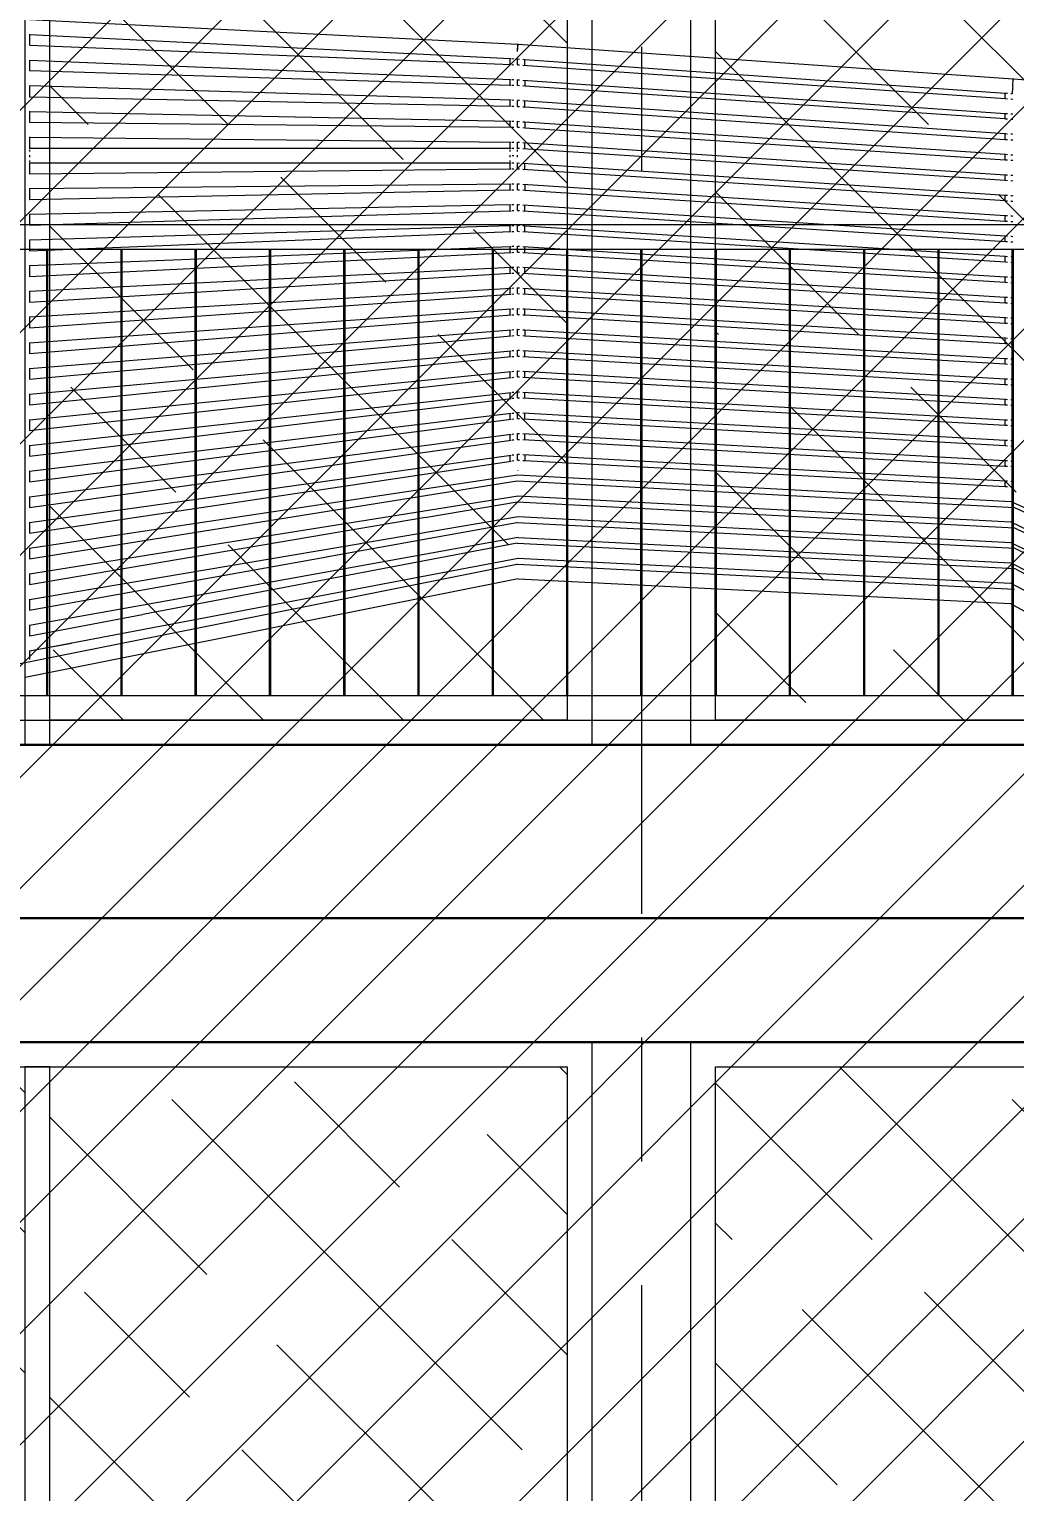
# Model space of a CAD drawing. Header units: millimetres. Extents: x 886808 to 1650903, y -1008069 to 230892.
# Drawn here: x 1035536 to 1037526, y -356518 to -353565 of the extents above; entities that cross this region are included whole.
import ezdxf

# ---------------------------------------------------------------- set-up
doc = ezdxf.new("R2010")
doc.units = ezdxf.units.MM
doc.linetypes.add('ACAD_ISO07W100', pattern=[3, 0, -3])
doc.linetypes.add('CENTER', pattern=[2, 1.25, -0.25, 0.25, -0.25])
doc.layers.get('0').update_dxf_attribs({"lineweight": 0})
for name, color, linetype, lineweight in [('0.NETMANHNHAT-0.05', 251, 'Continuous', 0), ('03- Net Cua- 153', 153, 'Continuous', 9), ('8l NET TO', 8, 'Continuous', 9), ('A-Wall', 113, 'Continuous', 30), ('A_Dim', 8, 'Continuous', 5), ('M-HVAC-CDFF', 50, 'Continuous', 5)]:
    doc.layers.add(name, color=color, linetype=linetype, lineweight=lineweight)
doc.styles.add('TIÊU ĐỀ', font='arial.ttf', dxfattribs={"height": 230})
doc.dimstyles.new('1-100', dxfattribs={"dimtxt": 230, "dimasz": 150, "dimexe": 150, "dimexo": 300, "dimgap": 90, "dimtad": 1, "dimdec": 0, "dimrnd": 5, "dimzin": 0, "dimtxsty": 'TIÊU ĐỀ', "dimblk": 'ARCHTICK', "dimcen": 100, "dimdle": 120, "dimclrd": 256, "dimclre": 256, "dimclrt": 2, "dimadec": 0, "dimazin": 0, "dimtfac": 1, "dimtdec": 0, "dimtix": 1, "dimtmove": 1, "dimatfit": 3, "dimldrblk": 'OPEN30', "dimfxl": 900, "dimtolj": 1, "dimtzin": 0, "dimlwd": 13, "dimlwe": 13, "dimarcsym": 1})

# ---------------------------------------------------------------- blocks, each defined once
blk = doc.blocks.new('Air Terminals 4 - Air Terminals 4-6275953-MẶT ĐỨNG TRỤC A-H')
at = {"layer": 'M-HVAC-CDFF'}
for p, q in [((1200, 4200), (26700, 4200)), ((26700, 4150), (1200, 4150))]:
    blk.add_line(p, q, dxfattribs=at)
blk = doc.blocks.new('_ArchTick')
at = {"color": 0, "linetype": 'ByBlock', "const_width": 0.15}
blk.add_lwpolyline([(-0.5, -0.5), (0.5, 0.5)], dxfattribs=at)
blk = doc.blocks.new('*D666')
at = {"layer": 'A_Dim', "lineweight": 13, "transparency": 16777216}
for p, q in [((1032266.8, -353350.9), (1032266.8, -353087.5)), ((1035526.8, -353410.1), (1035526.8, -353087.5)), ((1032146.8, -353237.5), (1035646.8, -353237.5))]:
    blk.add_line(p, q, dxfattribs=at)
at = {"layer": 'Defpoints', "color": 0, "transparency": 16777216}
for p in [(1035526.8, -353237.5), (1032266.8, -353650.9), (1035526.8, -353710.1)]:
    blk.add_point(p, dxfattribs=at)
at = {"layer": 'A_Dim', "lineweight": 13, "transparency": 16777216, "xscale": 150, "yscale": 150, "zscale": 150, "rotation": 180}
blk.add_blockref('_ArchTick', (1032266.8, -353237.5), dxfattribs=at)
at = {"layer": 'A_Dim', "lineweight": 13, "transparency": 16777216, "xscale": 150, "yscale": 150, "zscale": 150}
blk.add_blockref('_ArchTick', (1035526.8, -353237.5), dxfattribs=at)
at = {"layer": 'A_Dim', "color": 2, "transparency": 16777216, "insert": (1033896.8, -353030), "char_height": 230, "attachment_point": 5, "style": 'TIÊU ĐỀ'}
blk.add_mtext('\\A1;3260', dxfattribs=at)
blk = doc.blocks.new('_Open30')
at = {"color": 0, "linetype": 'ByBlock', "lineweight": -2}
for p, q in [((-1, 0.268), (0, 0)), ((0, 0), (-1, -0.268)), ((0, 0), (-1, 0))]:
    blk.add_line(p, q, dxfattribs=at)
blk = doc.blocks.new('*D668')
at = {"layer": 'A_Dim', "lineweight": 13, "transparency": 16777216}
for p, q in [((1036871.8, -353297.9), (1036871.8, -353087.5)), ((1038016.8, -353297.9), (1038016.8, -353087.5)), ((1036751.8, -353237.5), (1038136.8, -353237.5))]:
    blk.add_line(p, q, dxfattribs=at)
at = {"layer": 'Defpoints', "color": 0, "transparency": 16777216}
for p in [(1038016.8, -353237.5), (1036871.8, -353597.9), (1038016.8, -353597.9)]:
    blk.add_point(p, dxfattribs=at)
at = {"layer": 'A_Dim', "lineweight": 13, "transparency": 16777216, "xscale": 150, "yscale": 150, "zscale": 150, "rotation": 180}
blk.add_blockref('_ArchTick', (1036871.8, -353237.5), dxfattribs=at)
at = {"layer": 'A_Dim', "lineweight": 13, "transparency": 16777216, "xscale": 150, "yscale": 150, "zscale": 150}
blk.add_blockref('_ArchTick', (1038016.8, -353237.5), dxfattribs=at)
at = {"layer": 'A_Dim', "color": 2, "transparency": 16777216, "insert": (1037444.3, -353030), "char_height": 230, "attachment_point": 5, "style": 'TIÊU ĐỀ'}
blk.add_mtext('\\A1;1145', dxfattribs=at)
blk = doc.blocks.new('A$C62D649C3')
at = {"transparency": 33554636}
for p, q in [((20300.8, 6115), (21300.8, 6065)), ((20314.6, 6084.3), (20315.1, 6084.2)), ((20315.1, 6084.2), (20315.1, 6084.6)), ((20315.1, 6062.4), (20315.1, 6084.2)), ((20315.1, 6084.2), (21285.1, 6035.7)), ((20314.6, 6062.4), (21287.1, 6023.5)), ((21300.1, 6050), (21300.8, 6065)), ((21300.1, 6050), (21301.1, 6065)), ((21301, 6065), (21300.8, 6065)), ((21301.1, 6065), (21301, 6065)), ((21301.1, 6065), (22301.1, 5995)), ((20314.6, 6032.4), (21287.1, 5993.5)), ((20315.1, 6032.4), (20315.1, 6032.7)), ((20315.1, 6010.6), (20315.1, 6032.4)), ((21285.1, 6023.6), (21285.1, 6035.7)), ((21285.1, 6035.7), (21287.1, 6035.6)), ((21289.5, 6035.5), (21292.6, 6035.4)), ((21289.5, 6023.4), (21292.6, 6023.3)), ((21300.1, 6035), (21303.9, 6034.7)), ((21300.1, 6023), (21300.1, 6035)), ((21300.1, 6023), (21300.1, 6035)), ((21310.7, 6034.2), (21315.1, 6033.9)), ((21315.1, 6022), (21315.1, 6033.9)), ((21315.1, 6033.9), (22285.1, 5966)), ((20315.1, 6010.6), (20314.6, 6010.6)), ((21285.1, 5981.4), (20315.1, 6010.6)), ((21300.1, 6023), (21300.9, 6022.9)), ((21300.9, 6022.9), (21303.9, 6022.7)), ((21310.7, 6022.3), (22285.2, 5954.8)), ((22300.1, 5980), (22301.3, 5995)), ((22300.1, 5980), (22301.1, 5995)), ((22301.3, 5995), (22301.1, 5995)), ((22301.6, 5994.9), (22301.3, 5995)), ((22301.7, 5994.9), (22301.6, 5994.9)), ((22301.7, 5994.9), (23301.3, 5915)), ((21287.1, 5951.4), (20314.6, 5980.6)), ((20315.1, 5980.5), (20315.1, 5980.9)), ((20315.1, 5958.7), (20315.1, 5980.5)), ((21285.1, 5993.6), (21285.1, 5993.7)), ((21285.1, 5981.4), (21285.1, 5993.6)), ((21287.1, 5981.4), (21285.1, 5981.4)), ((21289.5, 5993.4), (21292.6, 5993.3)), ((21292.6, 5981.2), (21289.5, 5981.3)), ((21300.1, 5981), (21300.1, 5993.1)), ((21300.1, 5993), (21303.9, 5992.7)), ((21300.1, 5981), (21300.1, 5993)), ((21300.8, 5981), (21300.1, 5981)), ((21303.9, 5980.8), (21300.8, 5981)), ((21310.7, 5992.3), (22285.1, 5924.8)), ((21315.1, 5980), (21310.7, 5980.3)), ((21315.1, 5992), (21315.1, 5992)), ((21315.1, 5992), (21315.1, 5980)), ((22285.1, 5913.7), (21315.1, 5980)), ((22285.1, 5954.8), (22285.1, 5966)), ((22285.6, 5966), (22289.5, 5965.7)), ((22296.2, 5965.2), (22298.5, 5965.1)), ((22298.9, 5965), (22298.5, 5965.1)), ((22299, 5967), (22298.9, 5965.6)), ((22298.9, 5965.6), (22298.9, 5965)), ((22300.1, 5964.9), (22298.9, 5965)), ((22299.2, 5969.4), (22299, 5967)), ((22299.2, 5967), (22299.1, 5965.5)), ((22299.5, 5972.5), (22299.2, 5969.4)), ((22299.3, 5969.4), (22299.2, 5967)), ((22299.5, 5972.5), (22299.3, 5969.4)), ((22299.8, 5976.1), (22299.5, 5972.5)), ((22299.8, 5976.1), (22299.5, 5972.5)), ((22300.1, 5980), (22299.8, 5976.1)), ((22300.1, 5980), (22299.8, 5976.1)), ((20314.6, 5958.7), (21287.1, 5939.3)), ((21285.1, 5939.3), (21285.1, 5951.4)), ((21292.6, 5951.2), (21289.5, 5951.3)), ((21289.5, 5939.2), (21292.6, 5939.2)), ((21303.9, 5950.7), (21300.1, 5951)), ((21300.1, 5939), (21300.1, 5951)), ((21300.1, 5939), (21300.1, 5951)), ((21300.1, 5939), (21300.7, 5939)), ((21300.7, 5939), (21303.9, 5938.8)), ((22285.1, 5883.6), (21310.7, 5950.2)), ((21310.7, 5938.3), (21315.1, 5938)), ((21315.1, 5938), (21315.1, 5949.9)), ((21315.1, 5938), (22285.1, 5872.4)), ((22285.6, 5954.8), (22289.5, 5954.5)), ((22296.2, 5954.1), (22300.1, 5953.8)), ((20314.6, 5928.7), (21287.1, 5909.3)), ((20314.6, 5906.9), (21287.1, 5897.1)), ((20315.1, 5928.7), (20315.1, 5929.1)), ((20315.1, 5906.8), (20315.1, 5928.7)), ((21285.1, 5897.1), (21285.1, 5909.3)), ((21289.5, 5909.2), (21292.6, 5909.1)), ((21300.1, 5909), (21303.9, 5908.7)), ((21300.1, 5897), (21300.1, 5909)), ((21300.1, 5897), (21300.1, 5909)), ((21310.7, 5908.2), (21315.1, 5908)), ((21315.1, 5908), (22285.1, 5842.4)), ((21315.1, 5908), (21315.1, 5896)), ((22285.1, 5913.6), (22285.1, 5924.9)), ((22285.6, 5924.8), (22289.5, 5924.5)), ((22289.5, 5913.4), (22285.6, 5913.6)), ((22296.2, 5924.1), (22298.8, 5923.9)), ((22300.1, 5912.6), (22296.2, 5912.9)), ((22298.8, 5923.9), (22300.1, 5923.8)), ((20314.6, 5876.9), (21287.1, 5867.1)), ((20315.1, 5876.9), (20315.1, 5877.3)), ((20315.1, 5853.3), (20315.1, 5876.9)), ((21289.5, 5897.1), (21292.6, 5897.1)), ((21300.1, 5897), (21300.6, 5897)), ((21300.6, 5897), (21303.9, 5896.8)), ((21310.7, 5896.3), (21315.1, 5896)), ((21315.1, 5896), (22285.1, 5831.2)), ((22285.1, 5872.5), (22285.1, 5883.6)), ((22289.5, 5883.3), (22285.6, 5883.6)), ((22298.7, 5882.7), (22296.2, 5882.8)), ((22300.1, 5882.5), (22298.7, 5882.7)), ((20314.6, 5855), (21287.1, 5855)), ((20315.1, 5848.1), (20315.1, 5851.1)), ((21285.1, 5853.3), (21285.1, 5867.2)), ((21285.1, 5848.1), (21285.1, 5851.1)), ((21289.5, 5867.1), (21292.6, 5867.1)), ((21289.5, 5855), (21292.6, 5855)), ((21300.1, 5867), (21303.9, 5866.7)), ((21300.1, 5853.3), (21300.1, 5867)), ((21300.1, 5853.3), (21300.1, 5867)), ((21300.1, 5855), (21300.5, 5855)), ((21300.1, 5848.1), (21300.1, 5851.1)), ((21300.1, 5848.1), (21300.1, 5851.1)), ((21300.5, 5855), (21303.9, 5854.8)), ((21310.7, 5866.3), (22285.1, 5801.2)), ((21310.7, 5854.3), (22285.1, 5790)), ((21315.1, 5854), (21315.1, 5866)), ((21315.1, 5854), (21315.1, 5854)), ((22285.6, 5872.4), (22289.5, 5872.2)), ((22296.2, 5871.7), (22300.1, 5871.4)), ((20314.6, 5825), (21287.1, 5825)), ((20315.1, 5836.8), (20315.1, 5840.7)), ((20315.1, 5827.4), (20315.1, 5829.9)), ((20315.1, 5803.1), (20315.1, 5825.7)), ((21285.1, 5836.8), (21285.1, 5840.7)), ((21285.1, 5827.4), (21285.1, 5829.9)), ((21285.1, 5812.8), (21285.1, 5825.7)), ((21289.5, 5840), (21292.6, 5840)), ((21289.5, 5825), (21292.6, 5825)), ((21300.1, 5836.8), (21300.1, 5840.7)), ((21300.1, 5836.8), (21300.1, 5840.7)), ((21300.1, 5840), (21300.4, 5840)), ((21300.1, 5825), (21303.9, 5824.7)), ((21300.1, 5812.9), (21300.1, 5825)), ((21300.1, 5813), (21300.1, 5825)), ((21310.7, 5824.3), (22285.2, 5760)), ((21315.1, 5812), (21315.1, 5824)), ((22285.1, 5831.2), (22285.1, 5842.4)), ((22285.1, 5831.2), (22285.1, 5831.2)), ((22285.6, 5842.3), (22289.5, 5842.1)), ((22285.6, 5831.2), (22289.5, 5830.9)), ((22296.2, 5841.6), (22298.5, 5841.5)), ((22296.2, 5830.5), (22300.1, 5830.2)), ((22298.5, 5841.5), (22300.1, 5841.3)), ((20314.6, 5803.1), (20315.1, 5803.1)), ((20315.1, 5803.1), (21285.1, 5812.8)), ((21285.1, 5812.8), (21287.1, 5812.8)), ((21289.5, 5812.9), (21292.6, 5812.9)), ((21300.1, 5813), (21300.4, 5813)), ((21300.4, 5813), (21303.9, 5812.7)), ((21310.7, 5812.3), (22285.1, 5748.8)), ((21315.1, 5811.9), (21315.1, 5812)), ((22285.1, 5789.9), (22285.1, 5801.2)), ((22285.6, 5801.1), (22289.5, 5800.9)), ((22285.6, 5790), (22289.5, 5789.7)), ((22296.2, 5800.4), (22298.4, 5800.3)), ((22296.2, 5789.3), (22300.1, 5789)), ((22298.4, 5800.3), (22300.1, 5800)), ((20314.6, 5773.2), (21287.1, 5782.9)), ((20315.1, 5773.2), (20315.1, 5773.6)), ((20315.1, 5751.2), (20315.1, 5773.2)), ((20315.1, 5751.2), (21285.1, 5770.6)), ((21285.1, 5770.6), (21285.1, 5782.9)), ((21285.1, 5770.6), (21287.1, 5770.7)), ((21289.5, 5782.9), (21292.6, 5783)), ((21289.5, 5770.7), (21292.6, 5770.8)), ((21300.1, 5783), (21303.9, 5782.8)), ((21300.1, 5770.9), (21300.1, 5783)), ((21300.1, 5770.9), (21300.1, 5783)), ((21300.1, 5770.9), (21300.4, 5770.9)), ((21300.4, 5770.9), (21303.9, 5770.7)), ((21310.7, 5782.3), (22285.2, 5718.8)), ((21310.7, 5770.3), (21315.1, 5769.9)), ((21315.1, 5782), (21315.1, 5769.9)), ((21315.1, 5769.9), (22285.1, 5707.5)), ((22285.1, 5748.7), (22285.1, 5760)), ((22285.6, 5759.9), (22289.5, 5759.7)), ((22296.2, 5759.2), (22298.3, 5759.1)), ((22298.3, 5759.1), (22300.1, 5758.8)), ((20314.6, 5751.2), (20315.1, 5751.2)), ((20314.6, 5721.4), (21287.1, 5740.8)), ((20314.6, 5699.3), (21287.1, 5728.5)), ((21285.1, 5728.4), (21285.1, 5740.8)), ((21289.5, 5740.9), (21292.6, 5740.9)), ((21289.5, 5728.6), (21292.6, 5728.7)), ((21300.1, 5741.1), (21303.9, 5740.8)), ((21300.1, 5728.9), (21300.1, 5741.1)), ((21300.1, 5728.9), (21300.1, 5741.1)), ((21300.1, 5728.9), (21300.4, 5728.9)), ((21300.4, 5728.9), (21303.9, 5728.7)), ((21310.7, 5740.4), (22285.3, 5677.6)), ((21310.7, 5728.2), (22285.3, 5666.2)), ((21315.1, 5728), (21315.1, 5740.1)), ((22285.6, 5748.7), (22289.5, 5748.5)), ((22296.2, 5748), (22300.1, 5747.8)), ((20315.1, 5721.4), (20315.1, 5721.8)), ((20315.1, 5699.3), (20315.1, 5721.4)), ((20315.1, 5669.6), (21285.1, 5698.7)), ((21285.1, 5686.3), (21285.1, 5698.7)), ((21285.1, 5698.7), (21287.1, 5698.7)), ((21289.5, 5698.8), (21292.6, 5698.9)), ((21300.1, 5699.1), (21303.9, 5698.8)), ((21300.1, 5686.9), (21300.1, 5699.1)), ((21300.1, 5686.9), (21300.1, 5699.1)), ((22285.1, 5707.5), (22285.1, 5718.8)), ((22285.1, 5707.5), (22285.1, 5707.5)), ((22285.6, 5718.8), (22289.5, 5718.5)), ((22285.6, 5707.5), (22289.5, 5707.2)), ((22296.2, 5718.1), (22298.1, 5717.9)), ((22296.2, 5706.8), (22300.1, 5706.5)), ((22298.1, 5717.9), (22300.1, 5717.6)), ((20314.6, 5647.5), (21287.1, 5686.4)), ((20314.6, 5669.6), (20315.1, 5669.6)), ((20315.1, 5669.6), (20315.1, 5669.9)), ((20315.1, 5647.5), (20315.1, 5669.6)), ((21289.5, 5686.5), (21292.6, 5686.6)), ((21300.1, 5686.9), (21300.3, 5686.9)), ((21300.3, 5686.9), (21303.9, 5686.7)), ((21310.7, 5698.4), (21315.1, 5698.2)), ((21310.7, 5686.3), (22285.3, 5625.1)), ((21315.1, 5686), (21315.1, 5698.2)), ((21315.1, 5698.2), (22285.1, 5636.5)), ((22285.1, 5666.3), (22285.1, 5677.6)), ((22285.6, 5677.6), (22289.5, 5677.3)), ((22296.2, 5676.9), (22298, 5676.8)), ((22298, 5676.8), (22300.1, 5676.3)), ((20314.6, 5595.7), (21287.1, 5644.3)), ((20315.1, 5617.7), (21285.1, 5656.5)), ((21285.1, 5644.2), (21285.1, 5656.5)), ((21285.1, 5656.5), (21287.1, 5656.5)), ((21289.5, 5656.6), (21292.6, 5656.8)), ((21289.5, 5644.4), (21292.6, 5644.6)), ((21300.1, 5645), (21300.1, 5657.1)), ((21300.1, 5657), (21303.9, 5656.8)), ((21300.1, 5645), (21300.1, 5657)), ((21300.1, 5645), (21300.2, 5645)), ((21300.2, 5645), (21303.9, 5644.7)), ((21310.7, 5656.4), (22285.1, 5595.2)), ((21310.7, 5644.3), (22285.2, 5583.9)), ((21315.1, 5644.1), (21315.1, 5656.1)), ((21315.1, 5656.1), (21315.1, 5656.1)), ((22285.6, 5666.2), (22289.5, 5666)), ((22296.2, 5665.6), (22300.1, 5665.3)), ((20314.6, 5617.6), (20315.1, 5617.7)), ((20314.6, 5565.8), (21287.1, 5614.4)), ((20315.1, 5617.7), (20315.1, 5618.1)), ((20315.1, 5595.7), (20315.1, 5617.7)), ((21285.1, 5602.1), (21285.1, 5614.3)), ((21289.5, 5614.5), (21292.6, 5614.7)), ((21300.1, 5603), (21300.1, 5615.1)), ((21300.1, 5615), (21303.9, 5614.8)), ((21300.1, 5603), (21300.1, 5615)), ((21310.7, 5614.4), (22285.1, 5553.9)), ((21315.1, 5602.1), (21315.1, 5614.1)), ((21315.1, 5614.1), (21315.1, 5614.1)), ((22285.1, 5625.1), (22285.1, 5636.5)), ((22285.6, 5636.4), (22289.5, 5636.2)), ((22285.6, 5625.1), (22289.5, 5624.8)), ((22296.2, 5635.7), (22297.8, 5635.6)), ((22296.2, 5624.4), (22300.1, 5624.2)), ((22297.8, 5635.6), (22300.1, 5635.1)), ((20314.6, 5543.9), (21287.1, 5602.2)), ((21289.5, 5602.4), (21292.6, 5602.6)), ((21300.1, 5603), (21300.1, 5603)), ((21300.1, 5603), (21303.9, 5602.8)), ((21310.7, 5602.4), (22285.2, 5542.7)), ((22285.1, 5583.9), (22285.1, 5595.2)), ((22285.6, 5595.2), (22289.5, 5594.9)), ((22285.6, 5583.9), (22289.5, 5583.6)), ((22296.2, 5594.5), (22297.8, 5594.4)), ((22296.2, 5583.2), (22300.1, 5583)), ((22297.8, 5594.4), (22300.1, 5593.8)), ((20314.6, 5513.9), (21287.1, 5572.2)), ((20314.6, 5492), (21287.1, 5560.1)), ((20315.1, 5565.8), (20315.1, 5566.2)), ((20315.1, 5543.9), (20315.1, 5565.8)), ((21285.1, 5560), (21285.1, 5572.1)), ((21289.5, 5572.4), (21292.6, 5572.5)), ((21289.5, 5560.3), (21292.6, 5560.5)), ((21300.1, 5561), (21300.1, 5573.1)), ((21300.1, 5573), (21303.9, 5572.8)), ((21300.1, 5561), (21300.1, 5573)), ((21300.1, 5561), (21303.9, 5560.8)), ((21310.7, 5572.3), (22285.1, 5512.7)), ((21310.7, 5560.4), (22285.1, 5501.5)), ((21315.1, 5560.1), (21315.1, 5572.1)), ((21315.1, 5572.1), (21315.1, 5572.1)), ((22285.1, 5542.7), (22285.1, 5554)), ((22285.6, 5553.9), (22289.5, 5553.7)), ((22296.2, 5553.3), (22297.7, 5553.2)), ((22297.7, 5553.2), (22300.1, 5552.5)), ((20314.6, 5462), (21287.1, 5530.1)), ((21285.1, 5517.8), (21285.1, 5529.9)), ((21289.5, 5530.2), (21292.6, 5530.4)), ((21300.1, 5531), (21300.1, 5531)), ((21300.1, 5531), (21303.9, 5530.7)), ((21300.1, 5519), (21300.1, 5531)), ((21300.1, 5519), (21300.1, 5531)), ((21310.7, 5530.3), (21315.1, 5530.1)), ((21315.1, 5530.1), (22285.1, 5471.5)), ((21315.1, 5518.1), (21315.1, 5530.1)), ((22285.6, 5542.7), (22289.5, 5542.5)), ((22296.2, 5542), (22300.1, 5541.8)), ((20314.6, 5440.2), (21287.1, 5518)), ((20315.1, 5513.9), (20315.1, 5514.4)), ((20315.1, 5492.1), (20315.1, 5513.9)), ((21289.5, 5518.2), (21292.6, 5518.4)), ((21300.1, 5519), (21303.9, 5518.8)), ((21310.7, 5518.4), (21315.1, 5518.1)), ((21315.1, 5518.1), (22285.1, 5460.3)), ((22285.1, 5501.5), (22285.1, 5512.8)), ((22285.6, 5512.7), (22289.5, 5512.4)), ((22285.6, 5501.5), (22289.5, 5501.3)), ((22296.2, 5512), (22297.6, 5511.9)), ((22296.2, 5500.9), (22300.1, 5500.6)), ((22297.6, 5511.9), (22300.1, 5511.2)), ((20314.6, 5410.1), (21287.1, 5487.9)), ((20314.6, 5388.4), (21287.1, 5475.9)), ((20315.1, 5462), (20315.1, 5462.5)), ((21285.1, 5475.7), (21285.1, 5487.8)), ((21289.5, 5488.1), (21292.6, 5488.4)), ((21289.5, 5476.1), (21292.6, 5476.4)), ((21300.1, 5489), (21300.2, 5489)), ((21300.1, 5477), (21300.1, 5489)), ((21300.1, 5477), (21300.1, 5489)), ((21300.1, 5477), (21303.9, 5476.8)), ((21300.2, 5489), (21303.9, 5488.7)), ((21310.7, 5488.3), (21315.1, 5488.1)), ((21310.7, 5476.4), (21315.1, 5476.1)), ((21315.1, 5488.1), (22285.1, 5430.3)), ((21315.1, 5488.1), (21315.1, 5476.1)), ((21315.1, 5476.1), (22285.1, 5419.1)), ((22285.1, 5460.3), (22285.1, 5471.5)), ((22285.1, 5471.5), (22285.1, 5471.5)), ((22285.6, 5471.5), (22289.5, 5471.2)), ((22296.2, 5470.8), (22297.4, 5470.7)), ((22297.4, 5470.7), (22300.1, 5469.9)), ((20314.6, 5358.2), (21287.1, 5445.8)), ((20314.6, 5336.5), (21287.1, 5433.8)), ((20315.1, 5440.2), (20315.1, 5462)), ((21285.1, 5433.2), (21285.1, 5445.6)), ((21289.5, 5446), (21292.6, 5446.3)), ((21289.5, 5434), (21292.6, 5434.3)), ((21300.1, 5446.9), (21300.3, 5447)), ((21300.1, 5435), (21300.1, 5446.9)), ((21300.1, 5435), (21300.1, 5446.9)), ((21300.1, 5435), (21303.9, 5434.8)), ((21300.3, 5447), (21303.9, 5446.7)), ((21310.7, 5446.4), (22285.1, 5389.1)), ((21310.7, 5434.4), (22285.1, 5377.9)), ((21315.1, 5434.1), (21315.1, 5446.1)), ((21315.1, 5434.1), (21315.1, 5434.1)), ((22285.6, 5460.3), (22289.5, 5460.1)), ((22296.2, 5459.7), (22300.1, 5459.4)), ((20314.6, 5306.4), (21287.1, 5403.6)), ((20315.1, 5410.2), (20315.1, 5410.6)), ((20315.1, 5388.4), (20315.1, 5410.2)), ((21285.1, 5391.4), (21285.1, 5403.4)), ((21289.5, 5403.9), (21292.6, 5404.2)), ((21300.1, 5404.9), (21300.4, 5405)), ((21300.1, 5392.9), (21300.1, 5404.9)), ((21300.1, 5393), (21300.1, 5404.9)), ((21300.4, 5405), (21303.9, 5404.8)), ((21310.7, 5404.4), (22285.1, 5347.9)), ((21315.1, 5392.1), (21315.1, 5404.1)), ((22285.1, 5419.1), (22285.1, 5430.3)), ((22285.1, 5419.1), (22285.1, 5419.1)), ((22285.6, 5430.2), (22289.5, 5430)), ((22285.6, 5419.1), (22289.5, 5418.8)), ((22296.2, 5429.6), (22297.3, 5429.5)), ((22296.2, 5418.5), (22300.1, 5418.2)), ((22297.3, 5429.5), (22300.1, 5428.6)), ((20314.6, 5284.7), (21287.1, 5391.6)), ((21289.5, 5391.9), (21292.6, 5392.3)), ((21300.1, 5393), (21303.9, 5392.8)), ((21310.7, 5392.4), (22285.1, 5336.7)), ((21315.1, 5392.1), (21315.1, 5392.1)), ((22285.1, 5377.8), (22285.1, 5389.1)), ((22285.6, 5389), (22289.5, 5388.8)), ((22285.6, 5377.9), (22289.5, 5377.6)), ((22296.2, 5388.4), (22297.1, 5388.3)), ((22296.2, 5377.2), (22300.1, 5377)), ((22297.1, 5388.3), (22300.1, 5387.3)), ((20314.6, 5254.5), (21287.1, 5361.5)), ((20314.6, 5232.8), (21287.1, 5349.5)), ((20315.1, 5358.3), (20315.1, 5358.8)), ((20315.1, 5336.2), (20315.1, 5358.3)), ((21285.1, 5349.3), (21285.1, 5361.3)), ((21289.5, 5361.8), (21292.6, 5362.1)), ((21289.5, 5349.8), (21292.6, 5350.2)), ((21300.1, 5362.9), (21300.5, 5363)), ((21300.1, 5350.9), (21300.1, 5362.9)), ((21300.1, 5351), (21300.1, 5362.9)), ((21300.1, 5351), (21303.9, 5350.8)), ((21300.5, 5363), (21303.9, 5362.8)), ((21310.7, 5362.4), (22285.2, 5306.6)), ((21310.7, 5350.4), (22285.1, 5295.4)), ((21315.1, 5350.1), (21315.1, 5362.1)), ((21315.1, 5350.1), (21315.1, 5350.1)), ((22285.1, 5336.6), (22285.1, 5347.9)), ((22285.6, 5347.8), (22289.5, 5347.6)), ((22296.2, 5347.2), (22297, 5347.2)), ((22297, 5347.2), (22300.1, 5346.1)), ((20314.6, 5202.7), (21287.1, 5319.4)), ((21285.1, 5307.1), (21285.1, 5319.1)), ((21289.5, 5319.6), (21292.6, 5320)), ((21300.1, 5320.9), (21300.6, 5321)), ((21300.1, 5308.9), (21300.1, 5320.9)), ((21300.1, 5309), (21300.1, 5320.9)), ((21300.6, 5321), (21303.9, 5320.8)), ((21310.7, 5320.4), (22285.2, 5265.5)), ((21315.1, 5308.1), (21315.1, 5320.2)), ((22285.6, 5336.6), (22289.5, 5336.4)), ((22296.2, 5336), (22300.1, 5335.8)), ((20314.6, 5181), (21287.1, 5307.4)), ((20315.1, 5306.4), (20315.1, 5307)), ((20315.1, 5284.7), (20315.1, 5306.4)), ((21289.5, 5307.7), (21292.6, 5308.1)), ((21300.1, 5309), (21303.9, 5308.8)), ((21310.7, 5308.4), (22285.1, 5254.2)), ((21315.1, 5308.1), (21315.1, 5308.1)), ((22285.1, 5295.4), (22285.1, 5306.7)), ((22285.6, 5306.6), (22289.5, 5306.4)), ((22285.6, 5295.4), (22289.5, 5295.2)), ((22296.2, 5306), (22296.9, 5306)), ((22296.2, 5294.8), (22300.1, 5294.6)), ((22296.9, 5306), (22300.1, 5304.8)), ((20314.6, 5150.8), (21287.1, 5277.2)), ((20314.6, 5129.1), (21287.1, 5265.3)), ((21285.1, 5265), (21285.1, 5277)), ((21289.5, 5277.5), (21292.6, 5277.9)), ((21289.5, 5265.6), (21292.6, 5266)), ((21300.1, 5278.9), (21300.7, 5279)), ((21300.1, 5266.9), (21300.1, 5278.9)), ((21300.1, 5266.9), (21300.1, 5278.9)), ((21300.1, 5266.9), (21303.9, 5266.7)), ((21300.7, 5279), (21303.9, 5278.8)), ((21310.7, 5278.4), (22285.2, 5224.3)), ((21310.7, 5266.4), (22285.1, 5213)), ((21315.1, 5266.1), (21315.1, 5278.2)), ((21315.1, 5266.1), (21315.1, 5266.1)), ((22285.1, 5254.1), (22285.1, 5265.5)), ((22285.6, 5265.4), (22289.5, 5265.2)), ((22296.2, 5264.8), (22296.7, 5264.8)), ((22296.7, 5264.8), (22300.1, 5263.5)), ((20314.6, 5098.9), (21287.1, 5235.1)), ((20315.1, 5254.6), (20315.1, 5255.1)), ((20315.1, 5232.9), (20315.1, 5254.6)), ((20315.1, 5232.8), (20315.1, 5232.9)), ((21285.1, 5222.7), (21285.1, 5234.8)), ((21289.5, 5235.4), (21292.6, 5235.9)), ((21300.1, 5236.9), (21300.8, 5237)), ((21300.1, 5224.9), (21300.1, 5236.9)), ((21300.1, 5224.9), (21300.1, 5236.9)), ((21300.8, 5237), (21303.9, 5236.8)), ((21310.7, 5236.5), (22285.3, 5183.1)), ((21315.1, 5236.2), (21315.1, 5224.1)), ((22285.6, 5254.2), (22289.5, 5254)), ((22296.2, 5253.6), (22300.1, 5253.4)), ((20314.6, 5077.3), (21287.1, 5223.1)), ((20315.1, 5202.7), (20315.1, 5203.3)), ((20315.1, 5181), (20315.1, 5202.7)), ((21289.5, 5223.5), (21292.6, 5224)), ((21300.1, 5224.9), (21303.9, 5224.7)), ((21300.3, 5204.6), (21300.3, 5203.7)), ((21310.7, 5224.4), (21315.1, 5224.1)), ((21315.1, 5224.1), (22285.1, 5171.7)), ((22285.1, 5212.9), (22285.1, 5224.3)), ((22285.6, 5224.2), (22289.5, 5224)), ((22285.6, 5212.9), (22289.5, 5212.7)), ((22296.2, 5223.6), (22296.6, 5223.6)), ((22296.2, 5212.4), (22300.1, 5212.1)), ((22296.6, 5223.6), (22300.1, 5222.2)), ((20314.6, 5047.1), (21299.8, 5194.9)), ((20314.6, 5025.4), (21299.1, 5183)), ((20315.1, 5181), (20315.1, 5181)), ((21295.8, 5182.4), (21299.1, 5183)), ((21299.1, 5183), (22303.9, 5129.5)), ((21299.8, 5194.9), (22296.8, 5141.1)), ((22285.1, 5171.7), (22285.1, 5183.1)), ((22285.6, 5183), (22289.5, 5182.8)), ((22285.6, 5171.7), (22289.5, 5171.5)), ((22296.2, 5182.5), (22296.5, 5182.5)), ((22296.2, 5171.1), (22300.1, 5170.9)), ((22296.5, 5182.5), (22300.1, 5180.9)), ((20315.1, 5150.9), (20315.1, 5151.5)), ((20315.1, 5129.2), (20315.1, 5150.9)), ((21113.1, 5109.3), (21299, 5140.9)), ((21170, 5132.1), (21301, 5153)), ((21299.4, 5140.9), (21299, 5140.9)), ((21299.4, 5140.9), (22304, 5088.3)), ((21301, 5153), (22296.2, 5100.1)), ((22296.8, 5141.1), (23285.6, 4690.2)), ((20314.6, 4995.2), (21170.9, 5132.2)), ((20314.6, 4973.6), (21114.1, 5109.5)), ((20315.1, 5129.1), (20315.1, 5129.2)), ((20981.7, 5056.8), (21301.1, 5111.1)), ((21301.1, 5111.1), (22296.1, 5058.9)), ((22303.9, 5129.5), (23285.6, 4663.4)), ((20315.1, 5099), (20315.1, 5099.6)), ((20315.1, 5077.2), (20315.1, 5099)), ((20913.7, 5029.6), (21298.9, 5098.9)), ((21299.3, 5099), (21298.9, 5098.9)), ((21299.3, 5099), (22304.1, 5047.1)), ((22296.2, 5100.1), (23285.6, 4630.3)), ((22304, 5088.3), (23285.6, 4603.8)), ((20314.6, 4943.3), (20982.6, 5056.9)), ((21299.2, 5057), (20543.1, 4913.3)), ((20776.2, 4974.6), (21301.2, 5069.1)), ((21299.2, 5057), (22304.1, 5005.9)), ((21301, 5069), (22296.1, 5017.7)), ((22296.1, 5058.9), (23285.6, 4570.5)), ((20314.6, 4921.7), (20914.8, 5029.8)), ((20315.1, 5047.2), (20315.1, 5047.8)), ((20315.1, 5025.5), (20315.1, 5047.2)), ((20315.1, 4839.7), (21301.3, 5027.1)), ((20315.1, 5025.5), (20315.1, 5025.5)), ((21300.9, 5027), (22296, 4976.5)), ((22304.1, 5047.1), (23285.6, 4544.2)), ((20285.1, 4812.2), (21298.8, 5014.9)), ((20315.1, 4995.3), (20315.1, 4995.9)), ((20315.1, 4973.7), (20315.1, 4995.3)), ((21299.2, 5014.9), (21298.8, 5014.9)), ((21299.2, 5014.9), (22304, 4964.7)), ((22296.1, 5017.7), (23285.6, 4510.7)), ((22304.1, 5005.9), (23285.6, 4484.6)), ((21301.4, 4985.1), (20305.8, 4785.9)), ((20314.6, 4891.5), (20777.3, 4974.8)), ((20315.1, 4973.6), (20315.1, 4973.7)), ((21301.4, 4985.1), (22295.7, 4935.3)), ((22296, 4976.5), (23285.6, 4450.8)), ((20315.1, 4943.4), (20315.1, 4944.1)), ((20315.1, 4921.8), (20315.1, 4943.4)), ((22295.7, 4935.3), (23291, 4387.9)), ((20315.1, 4870), (20542.8, 4913.3)), ((20315.1, 4891.6), (20315.1, 4892.2)), ((20315.1, 4870), (20315.1, 4891.6)), ((20314.6, 4869.9), (20315.1, 4870)), ((20314.6, 4839.6), (20398.9, 4855.6)), ((20315.1, 4839.7), (20315.1, 4840.4)), ((20315.1, 4822.1), (20315.1, 4839.7))]:
    blk.add_line(p, q, dxfattribs=at)

msp = doc.modelspace()

# ---------------------------------------------------------------- hatches: boundary and pattern name
at = {"layer": 'A_Dim', "transparency": 33554457}
h = msp.add_hatch(dxfattribs=at)
h.set_pattern_fill('ANSI31', color=256, scale=50)
h.paths.add_polyline_path([(1057771.5, -351410.1), (1012052.5, -351410.1), (1012052.5, -360423), (1057771.5, -360423)])
at = {"layer": 'A_Dim', "transparency": 33554534}
h = msp.add_hatch(dxfattribs=at)
h.set_pattern_fill('GOST_WOOD', color=256, scale=100, angle=45)
h.set_pattern_definition([(135, (-719101.95, -236661.1), (424.26407, 424.26407), [1000, -200]), (135, (-718819.1, -236661.1), (424.26407, 424.26407), [600, -150, 300, -150]), (135, (-718465.55, -236731.8), (424.26407, 424.26407), [1000, -200])])
h.paths.add_polyline_path([(1047371.8, -351860.1), (1045951.6, -351860.1), (1046640.2, -352360.1), (1047371.8, -352360.1)])
h.paths.add_polyline_path([(1047371.8, -352410.1), (1045896.7, -352410.1), (1045896.7, -354960.1), (1047371.8, -354960.1)])
h.paths.add_polyline_path([(1044196.9, -352410.1), (1042671.8, -352410.1), (1042671.8, -354960.1), (1044196.9, -354960.1)])
h.paths.add_polyline_path([(1028121.8, -352410.1), (1026796.8, -352410.1), (1026796.8, -354960.1), (1028121.8, -354960.1)])
h.paths.add_polyline_path([(1026746.8, -352410.1), (1025421.8, -352410.1), (1025421.8, -354960.1), (1026746.8, -354960.1)])
h.paths.add_polyline_path([(1021071.8, -352410.1), (1019771.8, -352410.1), (1019771.8, -354960.1), (1021071.8, -354960.1)])
h.paths.add_polyline_path([(1021121.8, -354960.1), (1022421.8, -354960.1), (1022421.8, -352410.1), (1021121.8, -352410.1)])
h.paths.add_polyline_path([(1023771.8, -352410.1), (1022471.8, -352410.1), (1022471.8, -354960.1), (1023771.8, -354960.1)])
h.paths.add_polyline_path([(1025121.8, -352410.1), (1023821.8, -352410.1), (1023821.8, -354960.1), (1025121.8, -354960.1)])
h.paths.add_polyline_path([(1029546.8, -354960.1), (1030871.8, -354960.1), (1030871.8, -352410.1), (1029546.8, -352410.1)])
h.paths.add_polyline_path([(1029496.8, -352410.1), (1028171.8, -352410.1), (1028171.8, -354960.1), (1029496.8, -354960.1)])
h.paths.add_polyline_path([(1031171.8, -352410.1), (1031171.8, -354960.1), (1032216.8, -354960.1), (1032216.8, -352410.1)])
h.paths.add_polyline_path([(1036621.8, -352410.1), (1035576.8, -352410.1), (1035576.8, -354960.1), (1036621.8, -354960.1)])
h.paths.add_polyline_path([(1036921.8, -354960.1), (1037966.8, -354960.1), (1037966.8, -352410.1), (1036921.8, -352410.1)])
h.paths.add_polyline_path([(1041326.8, -354960.1), (1042371.8, -354960.1), (1042371.8, -352410.1), (1041326.8, -352410.1)])
h.paths.add_polyline_path([(1045846.7, -351860.1), (1044246.9, -351860.1), (1044246.9, -352360.1), (1045846.7, -352360.1)])
h.paths.add_polyline_path([(1046257.6, -351860.1), (1045896.7, -351860.1), (1045896.7, -352360.1), (1046640.2, -352360.1)])
h.paths.add_polyline_path([(1044196.9, -351860.1), (1042671.8, -351860.1), (1042671.8, -352360.1), (1044196.9, -352360.1)])
h.paths.add_polyline_path([(1042371.8, -351860.1), (1041326.8, -351860.1), (1041326.8, -352360.1), (1042371.8, -352360.1)])
h.paths.add_polyline_path([(1041276.8, -351860.1), (1038016.8, -351860.1), (1038016.8, -352360.1), (1041276.8, -352360.1)])
h.paths.add_polyline_path([(1037966.8, -351860.1), (1036921.8, -351860.1), (1036921.8, -352360.1), (1037966.8, -352360.1)])
h.paths.add_polyline_path([(1036621.8, -351860.1), (1035576.8, -351860.1), (1035576.8, -352360.1), (1036621.8, -352360.1)])
h.paths.add_polyline_path([(1035526.8, -351860.1), (1032266.8, -351860.1), (1032266.8, -352360.1), (1035526.8, -352360.1)])
h.paths.add_polyline_path([(1032216.8, -351860.1), (1031171.8, -351860.1), (1031171.8, -352360.1), (1032216.8, -352360.1)])
h.paths.add_polyline_path([(1030871.8, -351860.1), (1029546.8, -351860.1), (1029546.8, -352360.1), (1030871.8, -352360.1)])
h.paths.add_polyline_path([(1029496.8, -351860.1), (1028171.8, -351860.1), (1028171.8, -352360.1), (1029496.8, -352360.1)])
h.paths.add_polyline_path([(1028121.8, -351860.1), (1026796.8, -351860.1), (1026796.8, -352360.1), (1028121.8, -352360.1)])
h.paths.add_polyline_path([(1026746.8, -351860.1), (1025421.8, -351860.1), (1025421.8, -352360.1), (1026746.8, -352360.1)])
h.paths.add_polyline_path([(1025121.8, -351860.1), (1023821.8, -351860.1), (1023821.8, -352360.1), (1025121.8, -352360.1)])
h.paths.add_polyline_path([(1023771.8, -351860.1), (1022471.8, -351860.1), (1022471.8, -352360.1), (1023771.8, -352360.1)])
h.paths.add_polyline_path([(1022421.8, -351860.1), (1021121.8, -351860.1), (1021121.8, -352360.1), (1022421.8, -352360.1)])
h.paths.add_polyline_path([(1021071.8, -351860.1), (1019771.8, -351860.1), (1019771.8, -352360.1), (1021071.8, -352360.1)])
h = msp.add_hatch(dxfattribs=at)
h.set_pattern_fill('GOST_WOOD', color=256, scale=100, angle=45)
h.set_pattern_definition([(135, (-400027.74, -219820.46), (424.26407, 424.26407), [1000, -200]), (135, (-399744.9, -219820.46), (424.26407, 424.26407), [600, -150, 300, -150]), (135, (-399391.34, -219891.2), (424.26407, 424.26407), [1000, -200])])
h.paths.add_polyline_path([(1028121.8, -356610.1), (1026796.8, -356610.1), (1026796.8, -359160.1), (1028121.8, -359160.1)])
h.paths.add_polyline_path([(1026746.8, -356610.1), (1025421.8, -356610.1), (1025421.8, -359160.1), (1026746.8, -359160.1)])
h.paths.add_polyline_path([(1021071.8, -356610.1), (1019771.8, -356610.1), (1019771.8, -359160.1), (1021071.8, -359160.1)])
h.paths.add_polyline_path([(1021071.8, -356560.1), (1021071.8, -355660.1), (1019771.8, -355660.1), (1019771.8, -356560.1)])
h.paths.add_polyline_path([(1021121.8, -359160.1), (1022421.8, -359160.1), (1022421.8, -356610.1), (1021121.8, -356610.1)])
h.paths.add_polyline_path([(1022421.8, -356560.1), (1022421.8, -355660.1), (1021121.8, -355660.1), (1021121.8, -356560.1)])
h.paths.add_polyline_path([(1023771.8, -356560.1), (1023771.8, -355660.1), (1022471.8, -355660.1), (1022471.8, -356560.1)])
h.paths.add_polyline_path([(1023771.8, -356610.1), (1022471.8, -356610.1), (1022471.8, -359160.1), (1023771.8, -359160.1)])
h.paths.add_polyline_path([(1025121.8, -356610.1), (1023821.8, -356610.1), (1023821.8, -359160.1), (1025121.8, -359160.1)])
h.paths.add_polyline_path([(1023821.8, -355660.1), (1023821.8, -356560.1), (1025121.8, -356560.1), (1025121.8, -355660.1)])
h.paths.add_polyline_path([(1025421.8, -355660.1), (1025421.8, -356560.1), (1026746.8, -356560.1), (1026746.8, -355660.1)])
h.paths.add_polyline_path([(1026796.8, -355660.1), (1026796.8, -356560.1), (1028121.8, -356560.1), (1028121.8, -355660.1)])
h.paths.add_polyline_path([(1028171.8, -355660.1), (1028171.8, -356560.1), (1029496.8, -356560.1), (1029496.8, -355660.1)])
h.paths.add_polyline_path([(1030871.8, -356560.1), (1030871.8, -355660.1), (1029546.8, -355660.1), (1029546.8, -356560.1)])
h.paths.add_polyline_path([(1029546.8, -359160.1), (1030871.8, -359160.1), (1030871.8, -356610.1), (1029546.8, -356610.1)])
h.paths.add_polyline_path([(1029496.8, -356610.1), (1028171.8, -356610.1), (1028171.8, -359160.1), (1029496.8, -359160.1)])
h.paths.add_polyline_path([(1031171.8, -356610.1), (1031171.8, -359160.1), (1032216.8, -359160.1), (1032216.8, -356610.1)])
h.paths.add_polyline_path([(1031171.8, -355660.1), (1031171.8, -356560.1), (1032216.8, -356560.1), (1032216.8, -355660.1)])
h.paths.add_polyline_path([(1032266.8, -355660.1), (1032266.8, -356560.1), (1035526.8, -356560.1), (1035526.8, -355660.1)])
h.paths.add_polyline_path([(1036621.8, -356560.1), (1036621.8, -355660.1), (1035576.8, -355660.1), (1035576.8, -356560.1)])
h.paths.add_polyline_path([(1036621.8, -356610.1), (1035576.8, -356610.1), (1035576.8, -359160.1), (1036621.8, -359160.1)])
h.paths.add_polyline_path([(1037966.8, -356560.1), (1037966.8, -355660.1), (1036921.8, -355660.1), (1036921.8, -356560.1)])
h.paths.add_polyline_path([(1036921.8, -359160.1), (1037966.8, -359160.1), (1037966.8, -356610.1), (1036921.8, -356610.1)])
h.paths.add_polyline_path([(1041276.8, -356560.1), (1041276.8, -355660.1), (1038016.8, -355660.1), (1038016.8, -356560.1)])
h.paths.add_polyline_path([(1042371.8, -356560.1), (1042371.8, -355660.1), (1041326.8, -355660.1), (1041326.8, -356560.1)])
h.paths.add_polyline_path([(1041326.8, -359160.1), (1042371.8, -359160.1), (1042371.8, -356610.1), (1041326.8, -356610.1)])
h.paths.add_polyline_path([(1045021.8, -356610.1), (1045846.7, -356610.1), (1045846.7, -359210.1), (1045021.8, -359210.1)], flags=16)
h.paths.add_polyline_path([(1045021.8, -356610.1), (1044246.9, -356610.1), (1044246.9, -359210.1), (1045021.8, -359210.1)], flags=16)
h.paths.add_polyline_path([(1042621.8, -359210.1), (1047421.8, -359210.1), (1047421.8, -355610.1), (1042621.8, -355610.1)])

# ---------------------------------------------------------------- linework, layer by layer
at = {"layer": '0.NETMANHNHAT-0.05', "transparency": 33554636}
for p, q in [((1046221.8, -353960.1), (1020721.8, -353960.1)), ((1046221.8, -354010.1), (1020721.8, -354010.1)), ((1035570.3, -354010.1), (1035570.3, -354910.1)), ((1035573.3, -354910.1), (1035573.3, -354010.1)), ((1035720.3, -354010.1), (1035720.3, -354910.1)), ((1035723.3, -354910.1), (1035723.3, -354010.1)), ((1035870.3, -354010.1), (1035870.3, -354910.1)), ((1035873.3, -354910.1), (1035873.3, -354010.1)), ((1036020.3, -354010.1), (1036020.3, -354910.1)), ((1036023.3, -354910.1), (1036023.3, -354010.1)), ((1036170.3, -354010.1), (1036170.3, -354910.1)), ((1036173.3, -354910.1), (1036173.3, -354010.1)), ((1036320.3, -354010.1), (1036320.3, -354910.1)), ((1036323.3, -354910.1), (1036323.3, -354010.1)), ((1036470.3, -354010.1), (1036470.3, -354910.1)), ((1036473.3, -354910.1), (1036473.3, -354010.1)), ((1036620.3, -354010.1), (1036620.3, -354910.1)), ((1036623.3, -354910.1), (1036623.3, -354010.1)), ((1036770.3, -354010.1), (1036770.3, -354910.1)), ((1036773.3, -354910.1), (1036773.3, -354010.1)), ((1036920.3, -354010.1), (1036920.3, -354910.1)), ((1036923.3, -354910.1), (1036923.3, -354010.1)), ((1037070.3, -354010.1), (1037070.3, -354910.1)), ((1037073.3, -354910.1), (1037073.3, -354010.1)), ((1037220.3, -354010.1), (1037220.3, -354910.1)), ((1037223.3, -354910.1), (1037223.3, -354010.1)), ((1037370.3, -354010.1), (1037370.3, -354910.1)), ((1037373.3, -354910.1), (1037373.3, -354010.1)), ((1037520.3, -354010.1), (1037520.3, -354910.1)), ((1037523.3, -354910.1), (1037523.3, -354010.1)), ((1020721.8, -354910.1), (1046221.8, -354910.1))]:
    msp.add_line(p, q, dxfattribs=at)
at = {"layer": '03- Net Cua- 153', "linetype": 'Continuous', "transparency": 33554636}
for points in [[(1031121.8, -351810.1), (1036671.8, -351810.1), (1036671.8, -355010.1), (1031121.8, -355010.1)], [(1036871.8, -351810.1), (1042421.8, -351810.1), (1042421.8, -355010.1), (1036871.8, -355010.1)], [(1031121.8, -355610.1), (1036671.8, -355610.1), (1036671.8, -359210.1), (1031121.8, -359210.1)], [(1036871.8, -355610.1), (1042421.8, -355610.1), (1042421.8, -359210.1), (1036871.8, -359210.1)], [(1036921.8, -355660.1), (1042371.8, -355660.1), (1042371.8, -359160.1), (1036921.8, -359160.1)]]:
    msp.add_lwpolyline(points, close=True, dxfattribs=at)
for points in [[(1032216.8, -354960.1), (1031171.8, -354960.1), (1031171.8, -351860.1), (1036621.8, -351860.1), (1036621.8, -354960.1), (1035576.8, -354960.1)], [(1038016.8, -354960.1), (1036921.8, -354960.1), (1036921.8, -351860.1), (1042371.8, -351860.1), (1042371.8, -354960.1), (1041276.8, -354960.1)], [(1032216.8, -359160.1), (1031171.8, -359160.1), (1031171.8, -355660.1), (1036621.8, -355660.1), (1036621.8, -359160.1), (1035576.8, -359160.1)]]:
    msp.add_lwpolyline(points, dxfattribs=at)
at = {"layer": '03- Net Cua- 153', "linetype": 'Continuous', "transparency": 33554636, "elevation": 0}
for points in [[(1035576.8, -351860.1), (1035526.8, -351860.1), (1035526.8, -355010.1), (1035576.8, -355010.1)], [(1035576.8, -355660.1), (1035526.8, -355660.1), (1035526.8, -359210.1), (1035576.8, -359210.1)]]:
    msp.add_lwpolyline(points, close=True, dxfattribs=at)
at = {"layer": '8l NET TO', "color": 251, "linetype": 'CENTER', "ltscale": 1000, "true_color": 0x636466, "transparency": 33554636}
for p, q in [((1036771.8, -344100.9), (1036771.8, -362079.6)), ((1014412.5, -355010.1), (1058473.3, -355010.1))]:
    msp.add_line(p, q, dxfattribs=at)
at = {"layer": 'A-Wall', "transparency": 33554636}
msp.add_lwpolyline([(1019521.8, -355360.1), (1047421.8, -355360.1), (1047421.8, -355010.1), (1019521.8, -355010.1)], close=True, dxfattribs=at)
msp.add_lwpolyline([(1047421.8, -355610.1), (1019521.8, -355610.1), (1019521.8, -355060.1)], dxfattribs=at)

# ---------------------------------------------------------------- block references
at = {"layer": 'A_Dim', "linetype": 'ACAD_ISO07W100', "transparency": 33554534}
msp.add_blockref('A$C62D649C3', (1015221.7, -359660.1), dxfattribs=at)
at = {"layer": 'M-HVAC-CDFF', "transparency": 33554636}
msp.add_blockref('Air Terminals 4 - Air Terminals 4-6275953-MẶT ĐỨNG TRỤC A-H', (1019521.8, -359160.1), dxfattribs=at)

# ---------------------------------------------------------------- dimensions: what is measured, and where the dimension line sits
at = {"layer": 'A_Dim', "transparency": 33554636}
for base, p1, p2, picture, middle in [((1035526.8, -353237.5), (1032266.8, -353650.9), (1035526.8, -353710.1), '*D666', (1033896.8, -353030)), ((1038016.8, -353237.5), (1036871.8, -353597.9), (1038016.8, -353597.9), '*D668', (1037444.3, -353030))]:
    dim = msp.add_linear_dim(base=base, p1=p1, p2=p2, dimstyle='1-100', override={"dimscale": 1}, dxfattribs=at)
    dim.commit()
    dim.dimension.update_dxf_attribs({"geometry": picture, "text_midpoint": middle})

doc.saveas('drawing.dxf')
